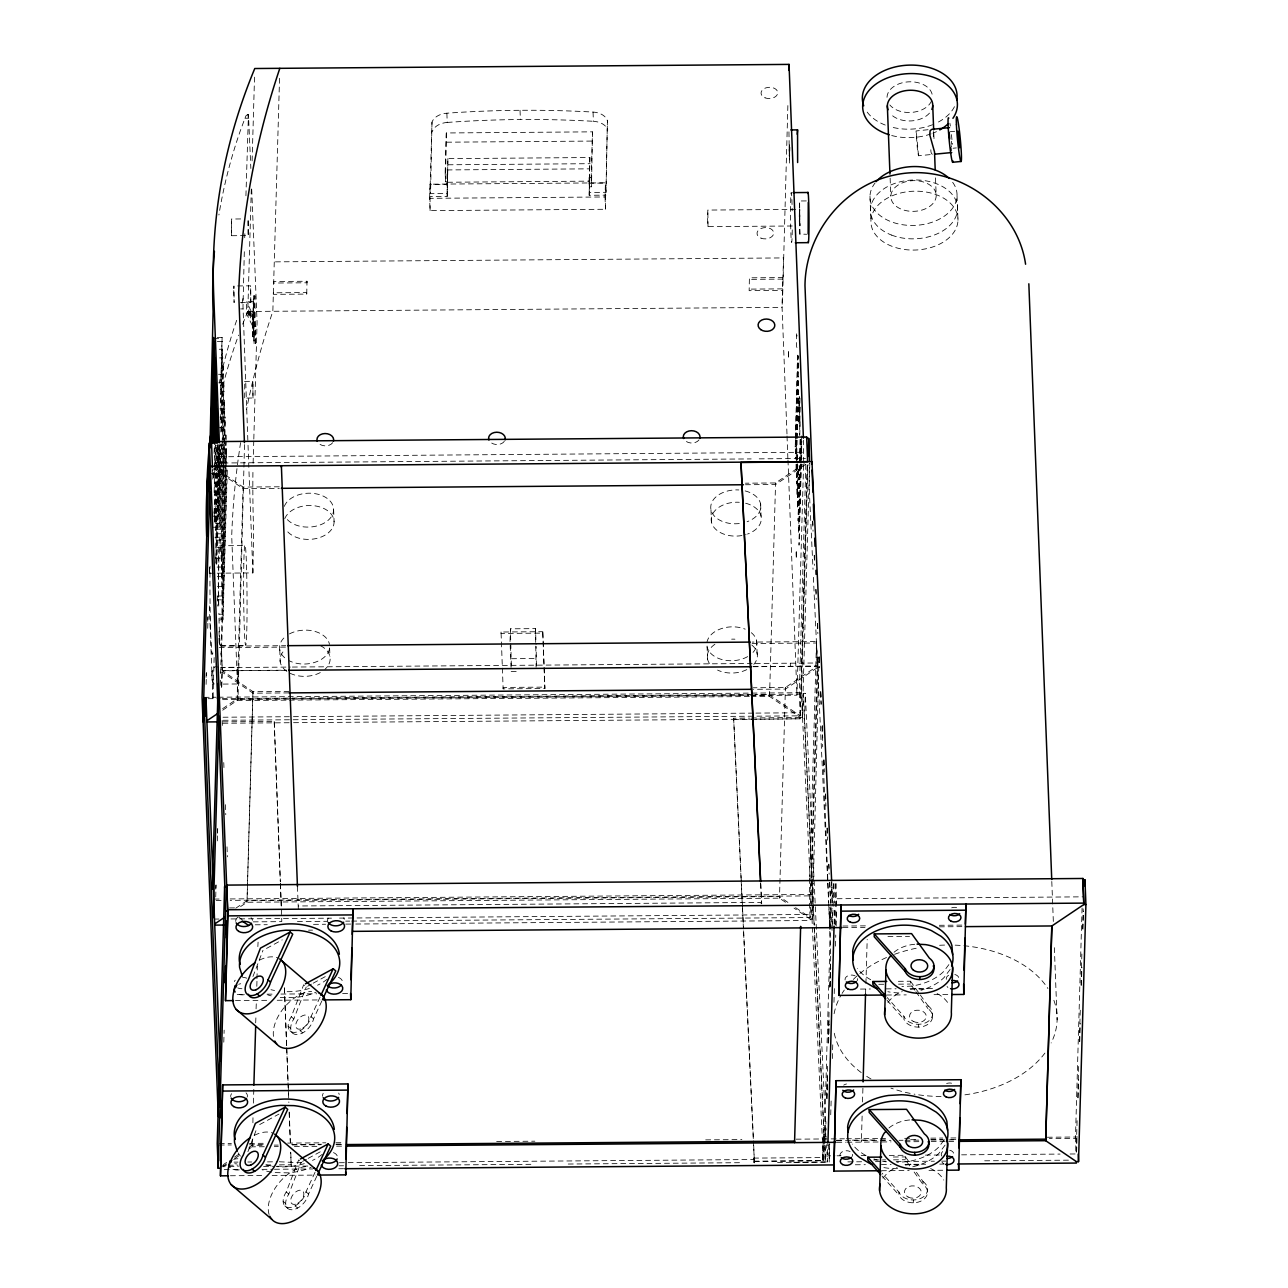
<?xml version="1.0" encoding="UTF-8"?>
<svg xmlns="http://www.w3.org/2000/svg" width="1288" height="1288" viewBox="0 0 1288 1288"><rect width="100%" height="100%" fill="white"/><g stroke="black" fill="none" stroke-linecap="round" stroke-linejoin="round"><path stroke-width="0.75" stroke-dasharray="5 3.75" d="M216.271 564.208L218.702 464.726L217.93 494.495L214.581 494.528M218.896 470.023L227.252 469.959L227.268 471.134L223.033 619.206L219.572 620.075M797.417 459.317L797.256 452.893L796.66 483.853L797.304 463.921M244.318 251.724L242.997 306.222L247.956 443.281M796.048 464.276L796.193 471.537L796.451 464.437M800.009 398.169L799.236 424.01L799.639 396.849M206.096 677.327L206.209 673.318M207.706 621.251L207.819 617.258M206.096 684.395L206.45 672.368M207.722 628.335L208.06 616.308M209.316 573.031L209.493 566.253M212.778 479.056L213.067 469.025M213.422 477.365L213.647 469.379M214.098 453.408L214.388 443.426M213.985 477.977L214.951 444.038M214.146 492.419L215.531 444.714M214.098 513.268L215.482 465.209M215.547 463.197L216.062 445.181M214.565 522.075L216.819 443.796M215.096 521.109L216.577 469.122M216.642 467.125L217.269 445.133M215.531 522.477L217.769 444.231M215.74 530.72L217.624 464.823M217.688 462.827L218.091 448.852L226.43 448.788L222.583 599.822L217.575 599.87M215.724 547.98L218.364 456.161L226.72 456.097M217.93 494.495A29.672 0.998 89.6 0 1 218.139 473.388L218.252 469.412M218.316 467.431L218.992 443.636M220.538 390.087L222.083 337.424L217.092 337.456M215.772 562.502L218.461 468.929M218.831 462.714L219.346 444.827L219.62 466.82M220.554 403.112L222.116 337.472M213.389 516.166L218.397 516.118L219.894 443.748M220.586 419.614L222.615 349.225L219.266 349.257M214.146 657.572L212.939 699.722L209.332 605.956M216.851 563.194L219.572 468.832M218.397 516.118L220.473 444.022M220.812 431.995L222.615 349.225M221.584 443.78L219.185 527.211L220.441 465.113M220.506 463.1L221.021 445.004M221.423 430.916L223.275 366.565L218.268 366.597M221.922 431.866L223.275 366.565M215.273 529.255L220.28 529.223L221.407 468.961M221.472 466.948L222.1 444.859M222.164 442.847L223.903 382.6L218.88 382.649M220.28 529.223L222.116 465.322M222.164 463.326L222.808 441.365M222.856 439.369L223.903 382.6M216.126 540.123L221.133 540.075L224.563 400.069L221.23 400.101M221.133 540.075L223.871 444.65M223.935 442.653L224.563 400.069M215.193 558.203L221.874 558.139L223.726 469.138M223.774 467.142L224.418 445.117M224.466 443.104L225.223 417.071L216.867 417.135M221.874 558.139L225.223 417.071M217.318 576.605L222.325 576.573L225.046 465.065M225.11 463.068L225.738 441.076M225.803 439.063L225.915 435.07L222.566 435.103M222.325 576.573L226.189 442.154M222.583 599.822L225.98 464.759M226.028 462.762L226.43 448.788M220.586 673.544L221.375 646.19L285.711 645.691M222.904 620.043L226.801 468.864M215.74 889.139L215.853 885.146M217.35 833.255L217.463 829.263M221.536 687.551L222.1 667.603L290.363 667.071M215.724 896.963L216.078 884.953M217.334 840.903L217.688 828.345M221.761 686.713L222.228 670.678L286.564 670.195M244.72 237.733L244.833 233.74M245.928 195.76L248.439 114.374L250.854 168.487M223.79 1042.185L224.144 1030.126M252.207 325.365L246.249 313.097L246.572 301.795L253.446 301.73L254.074 337.665L252.69 337.681L252.545 314.063L246.572 301.795M242.675 324.173A955.551 703.779 1.6 0 1 247.795 311.471L251.305 188.998M252.11 160.887L254.541 76.555M252.931 312.791L253.414 295.838L254.895 295.821L255.588 343.558L254.106 343.574L252.931 312.791L254.412 312.775L254.895 295.821M252.545 314.063L252.69 337.681M252.995 320.02L252.641 329.004M254.074 337.665L253.446 301.73M254.106 343.574L253.414 295.838M253.124 463.133L253.768 441.076M253.817 439.063L257.085 322.161L251.675 188.579M279.544 78.31L272.847 311.277A1427.201 1051.169 1.6 0 0 246.507 409.568M252.319 1139.268L252.207 1146.835L249.019 1148.976M252.899 1122.75L253.012 1115.183M253.35 1103.14L253.929 1086.621M255.668 1022.865L255.958 1016.377M256.071 1008.826L256.409 1000.325M256.811 986.286L256.988 980.265M256.924 978.719L257.391 966.209M257.858 946.616L258.083 942.124M223.033 721.827L274.215 721.425L280.269 881.314M306.737 294.083L306.689 292.553L273.265 292.811L273.33 294.34L306.737 294.083L307.011 281.251L273.603 281.509L273.652 283.038L307.075 282.78L307.011 281.251M290.798 1152.728L291.217 1166.171L290.669 1152.132M429.612 198.32L430.015 184.184L605.424 182.832L605.489 209.268L430.079 210.636L429.612 198.32L605.022 196.967L605.424 182.832M445.165 172.528L446.308 132.97L592.48 131.843L591.16 177.551L589.083 177.567L589.276 192.443L605.972 192.315L607.405 120.814A16.535 11.173 -2.2 0 0 593.044 112.072A774.555 523.282 -2.2 0 0 446.872 113.199A16.535 11.173 -2.2 0 0 431.995 122.167L430.208 184.442L446.92 184.313L447.258 172.512L445.165 172.528L445.519 181.753L447.612 181.737L447.87 158.633L589.856 157.538L589.196 195.277L605.891 195.148M430.079 210.636L430.015 184.184M431.995 122.167L430.562 193.667L447.274 193.538L446.92 184.313M445.519 181.753L446.308 132.97M447.87 158.633L447.194 196.372L430.482 196.501M447.194 196.372L447.258 172.512M501.048 632.022L501.016 633.438L542.779 633.116L542.812 631.7L501.048 632.022L503.141 688.855L544.904 688.533L542.812 631.7M503.141 688.855L503.173 687.438L544.937 687.116M510.048 641.537L510.418 628.818L535.47 628.625L536.082 644.564M511.352 665.976L510.418 628.818M535.47 628.625L536.098 667.248M536.404 665.783L536.162 646.56M589.856 157.538L589.196 195.277M589.083 177.567L589.437 186.792L591.514 186.776L592.48 131.843M605.972 192.315L607.405 120.814M741.035 878.094L733.645 718.205L749.391 718.012M786.984 433.959L782.074 307.349L782.557 290.412L749.149 290.669L749.407 277.822L782.814 277.564L782.122 307.413M753.834 1158.105L753.947 1162.597L753.834 1158.105L822.742 1157.574L823.209 1141.571M761.144 903.822L761.176 902.405L298.301 905.979M753.705 1145.467L754.414 1162.919L753.383 1140.862M782.702 294.26L787.902 104.296M782.911 279.882L783.49 257.922L274.264 261.867M789.142 146.236L789.27 156.17L789.592 144.868M797.497 355.15L795.243 446.984L795.501 439.804M795.565 437.807L797.916 355.746M795.92 439.949L795.678 459.027M795.968 437.952L798.335 355.891M796.322 440.11L795.791 458.753M796.386 438.113L798.576 362.057M796.226 458.27L796.741 440.271M796.789 438.258L798.576 376.225M796.515 462.424L797.143 440.416M797.208 438.419L798.576 390.377M798.753 398.539L798.737 411.806L799.22 396.688M800.17 407.153L799.574 435.07M799.768 435.328L800.17 421.321M800.057 439.482L798.077 520.787L800.476 439.643M800.878 439.788L798.56 533.103L800.717 459.961M800.782 457.964L801.41 435.94M801.007 464.115L799.027 545.162L801.41 464.05M801.072 462.118L801.732 441.043L801.474 462.054M750.727 695.568L796.966 695.214L803.599 464.276M803.664 462.279L803.487 440.206M805.869 464.469L799.268 694.152L755.042 694.49M223.162 720.282L800.299 715.838L807.302 464.485M755.992 719.123L800.218 718.768L800.267 717.368L769.548 696.422L751.468 696.55M800.299 715.838L807.512 461.523M800.267 717.368L802.344 717.352L801.41 692.719L807.962 464.453M802.344 717.352L809.653 463.052M754.446 1161.502L823.354 1160.649L802.537 717.368L803.229 693.346L805.306 693.314L825.946 1132.603M809.846 463.068L809.154 487.089L813.018 569.328M812.02 877.209L804.581 718.752L805.306 693.314M809.701 878.496L809.202 895.885L230.166 900.36M809.766 876.5L816.512 641.585L752.176 642.084M351.721 921.097L810.136 917.555L817.236 662.998L754.14 663.481M355.762 924.027L810.152 920.518L810.2 919.101L794.036 908.072M816.512 641.585L817.413 667.635L785.487 689.064L753.335 689.305M810.2 919.101L812.277 919.085L811.794 878.48M811.859 876.484L818.154 656.961M812.277 919.085L813.324 883.165M813.372 881.169L819.071 656.252M823.274 1139.558L823.435 1133.553L825.56 1133.537L825.914 1121.526M829.424 925.299L829.939 907.283M753.979 1161.18L822.871 1160.649L823.435 1133.553M829.601 926.378L830.116 908.362M823.354 1160.649L824.046 1136.644L803.229 693.346M830.084 926.378L830.599 908.362M824.32 1138.962L831.694 881.845L832.579 904.933M826.606 1097.489L827.524 1065.45M828.152 1043.425L829.134 1009.39M829.762 987.365L830.744 953.313M823.563 1136.644L825.689 1136.628L825.914 1128.61M826.783 1098.567L827.524 1072.534M828.393 1042.507L829.134 1016.474M830.003 986.431L830.744 960.397M825.93 1136.837L825.206 1162.05L824.384 1140.878M827.025 1098.712L827.54 1080.648M828.635 1042.523L829.15 1024.459M830.245 986.334L830.76 968.27M832.161 926.442L832.483 908.781M832.579 924.011L833.787 881.829L834.608 902.985M827.894 1140.846L827.282 1162.034L826.622 1144.71M834.125 924.172L834.56 908.765M834.656 923.995L835.88 881.813L836.604 904.9M829.327 1143.808L828.989 1155.867L835.01 1155.819M835.622 924.848L836.073 908.781M836.137 906.768L836.363 898.734L1083.53 896.834M829.214 1162.018L829.746 1143.937M830.728 1114.732L831.146 1100.693M832.354 1058.543L832.756 1044.487M833.964 1002.354L834.366 988.299M835.574 946.149L835.735 935.024M836.154 926.088L836.653 908.748M862.123 1116.036L861.366 1142.118L861.302 1140.588M862.525 1101.981L862.928 1087.941M865.52 994.078L865.858 985.578M865.922 983.581L867.194 939.419M916.428 1172.289L922.997 1181.499L922.916 1184.316A14.619 10.771 1.6 0 1 920.534 1201.302A14.619 10.771 1.6 0 1 898.863 1194.926L898.944 1192.092L882.087 1173.175M920.373 995.06L928.036 1005.799L927.956 1008.633A14.619 10.771 1.6 0 1 925.589 1025.602A14.619 10.771 1.6 0 1 903.902 1019.227L903.983 1016.409L887.126 997.476M909.747 1165.881L905.367 1159.747L905.448 1156.914L889.622 1157.043M914.802 990.198L910.407 984.048L910.487 981.231L894.661 981.343M913.289 1202.799L913.369 1199.965M918.328 1027.1L918.408 1024.282M927.489 1191.915L927.569 1189.082M932.528 1016.216L932.609 1013.398M1082.065 908.024L1075.448 1138.431L1049.318 1138.624M1076.188 1151.939L1077.122 1119.803M1077.75 1097.698L1078.684 1065.562M1079.376 1041.461L1080.294 1009.325M1080.986 985.207L1081.904 953.072M1082.596 928.97L1083.176 908.877M1076.607 1152.068L1077.074 1136M1078.169 1097.843L1078.684 1079.763M1079.779 1041.59L1080.294 1023.509M1081.389 985.352L1081.92 967.272M1083.015 929.099L1083.53 911.019M788.948 131.827L789.431 163.335L789.882 147.363M209.364 572.419L209.429 570.858A55.368 1.851 89.6 0 1 209.445 566.012M244.704 397.879L244.736 384.066M796.934 347.374C796.065 348.903 796.483 323.481 796.966 336.104M795.694 209.381L707.804 210.073L707.627 219.427L707.998 226.64L795.887 225.964M707.998 226.64L707.869 210.073M242.981 298.43L241.452 306.238M806.288 200.928L799.606 200.976L799.236 218.847L799.8 234.062L806.626 234.271M799.945 234.319L799.606 200.976M237.652 285.936L250.645 285.839L250.806 302.503L237.813 302.616M250.806 302.503L250.645 285.839M933.333 136.544L933.462 131.473M236.67 320.31L234.706 326.009A956.549 725.321 1.8 0 0 219.169 383.373M248.439 114.374L246.201 115.453A14.152 2.222 -78.4 0 0 244.962 118.255L240.309 130.812A957.274 676.522 1.5 0 0 218.896 214.983M240.679 218.944L231.389 219.024L231.502 235.72L248.214 235.591L248.101 218.896L248.214 235.591M231.502 235.72L231.389 219.024M244.527 381.377L252.867 381.312L252.979 398.008L244.623 398.073M252.979 398.008L252.867 381.312M218.558 667.409C209.026 661.791 209.574 689.837 218.654 684.105M212.874 684.153L212.778 667.458M220.489 667.393L237.829 667.264L237.942 683.96L220.586 684.105M237.942 683.96L237.829 667.264M252.947 976.562L262.977 950.335M247.908 1151.73L257.23 1127.386M320.068 997.137L311.02 1016.651A14.619 8.694 -49.5 0 1 294.308 1032.396A14.619 8.694 -49.5 0 1 291.265 1016.747L303.678 984.789L306.238 986.978L311.438 984.145M321.791 1001.082L313.58 1018.824A14.619 8.694 -49.5 0 1 296.868 1034.586A14.619 8.694 -49.5 0 1 293.825 1018.937L306.238 986.978M315.029 1172.305L305.997 1191.835A14.619 8.694 -49.5 0 1 289.285 1207.581A14.619 8.694 -49.5 0 1 286.242 1191.931L298.639 1159.973L301.199 1162.146L306.415 1159.313M316.768 1176.266L308.54 1194.008A14.619 8.694 -49.5 0 1 291.845 1209.77A14.619 8.694 -49.5 0 1 288.786 1194.121L301.199 1162.146M217.189 573.192L252.883 572.919L253.06 570.52A55.368 1.851 89.6 0 1 253.511 541.733L253.527 526.728A45.273 1.513 89.6 0 1 252.963 469.154M948.87 964.615L943.911 971.281A50.151 33.874 -2.2 0 1 911.711 986.045L901.906 986.592M950.109 969.445L944.152 977.447A50.151 33.874 -2.2 0 1 920.968 990.295M943.83 1140.315L938.871 1146.98A50.151 33.874 -2.2 0 1 906.655 1161.744L896.851 1162.291M945.054 1145.129L939.097 1153.13A50.151 33.874 -2.2 0 1 912.355 1166.896M248.954 309.732C246.829 314.675 253.752 322 250.661 312.388C247.538 304.902 247.103 317.83 251.047 317.814M250.58 317.927L250.468 313.548L248.455 309.844M887.931 1002.354L892.729 997.057A33.424 24.617 1.6 0 1 902.244 991.583M882.876 1178.053L887.69 1172.74A33.424 24.617 1.6 0 1 897.205 1167.266M222.631 708.641L236.992 698.998L287.24 698.595M222.695 710.171L237.056 700.527L287.288 700.141M804.308 463.68L775.569 482.968L745.43 483.193M745.494 484.739L775.634 484.497L805.966 464.147M235.752 908.233L246.926 900.731L779.417 896.609L789.125 903.226M240.598 906.559L246.99 902.26L779.481 898.155L787.564 903.661M223.404 1164.577L226.608 1162.436M234.577 1157.075L239.375 1153.871M248.954 1147.431L252.142 1145.29L264.201 1145.193M223.468 1166.123L226.656 1163.982M234.641 1158.62L239.439 1155.4M928.068 129.702L916.058 130.957L917.539 151.292L918.505 155.751L931.594 154.48M918.505 155.751L916.251 130.829M266.487 948.435L282.233 939.87M313.177 983.195L327.072 975.644M259.693 1124.553L278.949 1114.104M308.154 1158.379L322.048 1150.828M249.067 311.986C250.854 321.243 249.47 306.303 249.953 315.802M249.55 311.873L250.436 315.673M949.771 131.779L954.746 131.296M953.072 148.233L956.404 147.911M751.355 717.996L802.537 717.368M733.596 719.622L749.375 719.429M751.339 719.412L804.581 718.752M824.046 1136.644L826.123 1136.612M793.843 1162.436L825.399 1162.05L814.37 927.36M244.962 118.255L248.777 118.222M446.662 142.195L592.834 141.068M448.095 164.784L590.097 163.689M447.129 169.936L589.115 168.841M447.596 182.252L589.598 181.141M588.922 183.202L605.618 183.073M782.879 279.11L749.471 279.367L749.407 277.822M782.492 288.866L749.085 289.124L749.149 290.669M240.631 308.927L243.062 308.911M247.795 311.471L782.074 307.349M246.249 313.097L253.124 313.032M253.012 326.379L254.396 326.363M254.589 326.621L256.071 326.605M213.663 338.567L222.212 338.76M253.994 340.499L255.475 340.483M217.302 341.578L222.325 341.545M219.604 357.919L222.953 357.903M218.558 374.293L223.581 374.245M220.892 391.472L224.241 391.439M219.894 408.892L224.901 408.86M217.269 427.729L225.625 427.664M219.91 456.789L803.954 452.265M214.259 463.052L544.051 460.508M546.064 460.492L751.178 458.914M759.228 458.85L805.467 458.48M218.912 470.378L227.268 470.313M218.912 470.571L227.268 470.716M218.912 470.989L227.268 470.925M218.928 471.199L227.268 471.134M218.928 471.617L227.268 471.344M218.928 471.811L227.268 471.746M218.912 472.004L227.268 471.939M218.912 472.326L227.268 472.261M209.783 473.453L218.139 473.388M279.255 486.8L243.094 487.073L215.611 468.333M214.049 468.768L243.142 488.619L279.319 488.345M214.758 506.12L218.107 506.104M215.434 523.459L218.767 523.427M213.067 527.243L219.749 527.195M215.708 533.828L220.731 533.796M214.935 537.257L219.942 537.225M219.765 545.758L244.817 545.565M216.464 547.287L221.488 547.255M217.108 567.074L222.116 567.026M209.252 573.257L215.209 573.208M217.463 586.604L222.486 586.555M217.575 596.022L222.583 595.99M219.298 614.231L222.631 614.199M219.733 618.111L223.082 618.079M220.86 645.578L245.911 645.385M219.25 647.623L285.678 647.107M752.128 643.501L816.479 643.002L817.413 667.635L819.506 667.619M511.561 658.715L536.613 658.522M292.376 667.055L752.128 663.497M753.029 666.588L817.365 666.089L785.422 687.518L753.271 687.776M286.661 670.324L222.325 670.823L221.375 646.19M753.126 666.717L817.461 666.218M220.2 672.239L222.277 672.223L252.995 693.186L289.172 692.896M511.191 671.418L518.903 671.37M289.108 691.366L252.947 691.64L222.228 670.694M204.18 697.339L216.239 697.243M218.252 697.227L801.41 692.719M208.157 698.708L220.232 698.627M222.228 698.611L753.029 694.506M289.237 698.579L749.391 695.037M751.403 695.021L769.483 694.876L800.202 715.822M222.566 699.658L748.714 695.584M289.301 700.125L749.455 696.567M223.049 717.223L291.426 716.692M293.423 716.675L753.931 713.117M755.943 713.101L800.186 712.763M222.904 723.244L291.539 722.713M293.551 722.697L753.979 719.139M214.114 899.072L222.164 899.008M230.198 898.944L811.343 894.452M216.078 900.473L222.116 900.425M229.522 907.927L237.378 907.863M214.887 919.069L218.912 919.036M230.971 918.94L331.499 918.167M339.533 918.103L810.023 914.464M253.205 921.854L281.348 921.645M297.431 921.516L327.603 921.29M345.683 921.129L349.708 921.113M255.233 924.8L267.292 924.704M313.531 924.349L325.606 924.253M345.715 924.108L353.749 924.043M308.54 930.161L312.549 930.129M842.899 926.04L867.017 925.847M939.322 925.283L963.44 925.106M842.964 927.569L865.053 927.408M939.387 926.829L963.488 926.635M887.931 936.634L909.537 936.457M878.754 984.29L886.675 984.241M898.541 984.145L910.407 984.048M860.448 989.071L870.366 988.991M886.225 988.878L896.126 988.798M910.004 988.685L935.78 988.492M237.201 994.4L243.158 994.352M267.035 994.175L272.992 994.127M280.945 994.062L316.751 993.789M342.608 993.595L348.565 993.547M886.45 995.028L906.269 994.883M934.025 994.658L949.884 994.545M235.446 1000.583L269.256 1000.309M277.21 1000.261L320.97 999.923M219.33 1143.631L231.389 1143.535M249.47 1143.406L265.553 1143.277M287.659 1143.1L325.848 1142.81M335.894 1142.73L343.928 1142.665M496.669 1141.49L534.858 1141.2M705.695 1139.88L741.872 1139.59M796.129 1139.172L844.365 1138.801M846.377 1138.785L878.529 1138.544M880.541 1138.528L888.575 1138.463M904.659 1138.334L912.693 1138.27M930.789 1138.141L942.848 1138.045M950.882 1137.98L956.904 1137.932M1047.353 1137.24L1077.573 1136.998M219.282 1145.048L231.341 1144.952M249.437 1144.807L265.505 1144.694M291.635 1144.485L321.791 1144.259M335.846 1144.147L343.896 1144.082M836.282 1140.283L844.316 1140.218M852.366 1140.154L878.496 1139.944M880.493 1139.928L888.543 1139.88M910.648 1139.703L918.682 1139.639M930.741 1139.542L942.8 1139.461M950.834 1139.397L956.871 1139.349M274.247 1145.113L278.256 1145.096M292.328 1144.984L320.454 1144.758M336.522 1144.646L344.556 1144.581M836.733 1140.765L890.974 1140.347M899.008 1140.299L903.033 1140.266M905.029 1140.25L919.101 1140.138M931.16 1140.041L957.274 1139.848M264.265 1146.739L252.207 1146.835L252.142 1145.29M274.296 1146.658L278.321 1146.626M294.389 1146.497L320.503 1146.304M336.587 1146.175L344.621 1146.111M836.798 1142.311L845.653 1142.247M846.844 1142.231L891.038 1141.893M905.094 1141.78L919.165 1141.667M931.208 1141.587L957.322 1141.377M837.023 1155.803L841.032 1155.771M861.141 1155.61L867.162 1155.561M889.267 1155.4L905.335 1155.272M925.428 1155.111L941.512 1154.982M961.605 1154.837L1060.056 1154.08M1070.103 1154L1076.14 1153.951M234.046 1162.13L237.974 1162.098M247.827 1162.018L251.756 1161.985M267.502 1161.873L277.355 1161.792M279.319 1161.776L305.176 1162.984M339.372 1162.726L753.802 1159.522M873.715 1159.989L885.581 1159.892M893.502 1159.844L905.367 1159.747M222.341 1165.302L226.286 1165.27M228.25 1165.254L238.087 1165.173M265.666 1164.964L271.559 1164.916M279.448 1164.851L291.249 1164.755M220.216 1166.719L238.328 1166.59M263.605 1166.381L274.537 1166.3M276.55 1166.284L309.313 1166.043M338.905 1165.801L343.526 1165.769M359.61 1165.64L532.636 1164.304M568.25 1164.03L741.276 1162.694M777.485 1162.42L829.794 1162.018M847.89 1161.873L861.978 1161.76M875.438 1161.663L886.112 1161.583M896.174 1161.502L934.396 1161.196M941.737 1161.148L945.762 1161.116M984.692 1160.81L1068.541 1160.166M224.209 1169.649L238.328 1169.536M261.995 1169.359L272.493 1169.279M274.489 1169.263L312.678 1168.957M338.808 1168.763L343.542 1168.715M855.312 1164.771L865.375 1164.69M881.443 1164.561L891.087 1164.497M904.965 1164.384L925.653 1164.223M939.725 1164.111L943.75 1164.078M230.407 1175.751L262.237 1175.509M272.171 1175.429L315.93 1175.091M881.411 1170.728L909.151 1170.518M928.986 1170.357L944.845 1170.229M280.221 997.427L293.294 997.669A50.151 33.874 -2.2 0 0 316.236 992.098M275.197 1172.611L288.254 1172.853A50.151 33.874 -2.2 0 0 311.197 1167.282M247.28 114.391L247.988 115.228A12.59 2.206 -77.2 0 1 248.165 117.836M795.582 907.638L810.136 917.555M238.908 917.33L242.144 919.535M311.02 1016.651L313.58 1018.824M291.265 1016.747L293.825 1018.937M300.152 1030.706L302.712 1032.879M288.174 1026.214L290.734 1028.388M289.929 1030.754L292.489 1032.944M305.997 1191.835L308.54 1194.008M286.242 1191.931L288.786 1194.121M295.129 1205.89L297.673 1208.064M283.135 1201.398L285.695 1203.572M284.889 1205.938L287.449 1208.128M932.319 154.302L931.466 153.433A11.028 3.445 -74.6 0 1 930.854 149.344M887.062 1000.325L903.902 1019.227M882.022 1176.025L898.863 1194.926M252.883 572.919L248.906 469.363M910.487 981.231L919.278 993.531M915.897 991.728L927.956 1008.633M905.448 1156.914L910.954 1164.626M914.142 1172.032L922.916 1184.316M951.494 141.229L951.751 144.417M831.742 882.86L832.692 902.92M812.841 521.157L813.034 525.166M814.435 555.257L814.628 559.266M816.045 589.357L816.238 593.366M817.639 623.456L817.928 629.478M819.249 657.556L819.522 663.578M820.842 691.656L821.132 697.677M822.452 725.756L822.726 731.777M824.046 759.856L824.336 765.877M825.64 793.955L825.93 799.977M827.25 828.055L827.524 834.077M828.941 864.151L829.134 868.176M829.794 882.216L830.921 906.285M831.018 908.282L832.048 930.355M812.567 521.238L813.05 531.268M814.177 555.337L814.644 565.368M815.771 589.437L816.238 599.467M817.381 623.537L817.848 633.567M818.975 657.637L819.442 667.667M820.585 691.736L821.148 703.763M822.179 725.836L822.742 737.863M823.773 759.936L824.352 771.963M825.383 794.036L825.946 806.063M826.976 828.136L827.54 840.162M828.683 864.232L829.15 874.262M829.52 882.296L830.47 902.357M813.388 577.346L828.651 902.292M828.748 904.305L829.778 926.362M812.116 879.221L814.29 925.348M760.757 883.729L761.707 903.79M760.628 883.149L761.562 903.194M733.645 718.205L741.357 882.699M741.453 884.695L742.5 906.768M742.58 908.765L743.53 928.825M743.627 930.838L753.319 1137.433M741.131 880.09L753.287 1138.85M1075.48 1137.014L1076.027 1153.581M1051.797 881.491L1053.342 921.612M1054.341 947.678L1057.126 1019.887M957.032 195.663L957.982 220.296A43.551 29.415 -2.2 0 1 891.956 246.298A43.551 29.415 -2.2 0 1 893.421 195.293A43.551 29.415 -2.2 0 1 957.982 220.296M933.816 133.598L934.09 140.939M935.507 177.873L936.199 195.824A22.701 15.343 -2.2 0 1 901.777 209.381A22.701 15.343 -2.2 0 1 902.55 182.783A22.701 15.343 -2.2 0 1 936.199 195.824M890.121 178.098L890.813 196.179M869.98 196.34L870.93 220.956M819.249 656.574L819.474 662.596M820.633 692.686L821.1 704.713M821.937 726.786L822.71 746.831M823.257 760.87L827.878 881.217M827.942 883.23L829.73 929.356M829.794 931.353L830.728 955.422M828.715 1144.694L829.375 1162.018M825.56 1133.537L825.689 1136.628M822.742 1157.574L822.871 1160.649M809.25 894.468L810.152 920.518M799.317 692.735L800.218 718.768M787.016 435.972L787.854 458.077M787.982 460.025L796.966 695.214M790.285 663.207L790.397 666.282M785.487 689.064L785.422 687.518L779.481 898.155L779.417 896.609M775.634 484.497L775.569 482.968L769.548 696.422L769.483 694.876M760.612 503.946L761.079 516.263M756.603 640.603L757.264 657.331M710.976 509.726L711.443 522.043A25.068 16.937 -2.2 0 0 746.074 534.536M707.064 646.061L707.579 659.279M605.022 196.967L605.489 209.268M593.044 112.072L593.398 121.297A16.535 11.173 -2.2 0 1 607.759 130.056M591.16 177.551L591.514 186.776M542.779 633.116L544.904 688.533M520.03 110.301L520.384 119.526M510.193 645.513L511.046 667.442M446.872 113.199L447.226 122.441A16.535 11.173 -2.2 0 0 432.349 131.408M333.624 509.533L334.091 521.849M329.615 647.928L329.953 656.719M297.447 886.402L298.365 910.471M279.77 649.748L280.237 662.064M274.215 721.425L280.382 881.91M280.462 883.922L281.315 905.979M284.471 988.234L288.866 1102.576M289.253 1112.607L290.412 1142.697M280.349 883.327L281.814 921.435M284.358 987.638L286.596 1045.808M286.661 1047.82L288.206 1087.941M288.287 1089.938L288.512 1095.959M289.14 1112.011L290.283 1142.102M254.412 312.775L255.588 343.558M244.511 444.618L237.99 699.529L231.711 535.937A1427.201 1051.169 1.6 0 1 240.792 441.462M243.142 488.619L243.094 487.073L237.056 700.527L236.992 698.998M225.915 435.07L226.108 440.383M217.897 443.877L218.622 462.956M221.343 647.606L222.277 672.223M212.504 469.669L212.81 477.703M214.13 511.803L214.516 521.833M215.74 553.937L216.126 563.967M217.366 596.054L217.753 606.085M218.976 638.188L219.298 646.206M220.602 680.306L220.908 688.339M222.148 720.427L222.454 728.461M223.758 762.56L224.064 770.578M225.384 804.678L225.77 814.708M226.994 846.812L227.38 856.842M248.037 445.294L248.842 467.351M798.528 356.148L798.56 357.05M951.526 145.673L951.558 147.073M949.9 123.246A22.331 1.401 84.5 0 1 950.335 126.031M951.43 134.612A22.331 1.401 84.5 0 1 952.379 144.24M952.669 182.316A43.551 29.415 -2.2 0 1 912.661 225.448A43.551 29.415 -2.2 0 1 875.115 182.912M929.469 113.135A22.701 15.343 -2.2 0 1 890.169 113.441M931.514 100.947A22.701 15.343 -2.2 0 1 912.242 112.346A22.701 15.343 -2.2 0 1 889.831 104.972M887.013 97.308A22.701 15.343 -2.2 0 1 910.149 81.788A22.701 15.343 -2.2 0 1 932.399 96.97M936.44 131.65A47.382 32.007 -2.2 0 1 932.915 133.179M931.095 133.855A47.382 32.007 -2.2 0 1 891.071 135.353M954.472 106.679A47.382 32.007 -2.2 0 1 936.118 123.181M932.593 124.711A47.382 32.007 -2.2 0 1 890.733 126.884M885.242 125.065A47.382 32.007 -2.2 0 1 866.083 110.51M1053.874 1000.325A111.992 75.654 -2.2 0 1 1051.153 1042.958M1044.906 1053.085A111.992 75.654 -2.2 0 1 962.506 1095.17M941.077 1096.474A111.992 75.654 -2.2 0 1 914.126 1094.124M910.149 1093.367A111.992 75.654 -2.2 0 1 890.942 1088.102M870.994 1078.974A111.992 75.654 -2.2 0 1 864.506 1074.9M861.221 1072.566A111.992 75.654 -2.2 0 1 833.948 1031.495M834.109 1013.704A111.992 75.654 -2.2 0 1 841.08 995.109M842.094 993.418A111.992 75.654 -2.2 0 1 844.3 990.07M853.316 979.427A111.992 75.654 -2.2 0 1 891.119 955.599M894.548 954.311A111.992 75.654 -2.2 0 1 918.328 947.839M939.58 945.279A111.992 75.654 -2.2 0 1 945.44 945.054M955.149 945.15A111.992 75.654 -2.2 0 1 1047.901 988.492M894.017 952.267A33.424 24.617 1.6 0 1 916.895 944.12M870.704 979.701A50.151 33.874 -2.2 0 1 857.373 968.399M898.879 992.935A50.151 33.874 -2.2 0 1 887.851 991.712M928.036 1005.799A14.619 10.771 1.6 0 1 925.67 1022.785A14.619 10.771 1.6 0 1 903.983 1016.409M910.407 989.425A33.424 24.617 1.6 0 1 915.607 988.91L924.317 989.409A33.424 24.617 1.6 0 1 927.698 990.07M937.117 993.563A33.424 24.617 1.6 0 1 948.805 1004.35M947.904 987.429A6.263 4.234 -2.2 0 1 947.05 986.495M946.358 979.299A6.263 4.234 -2.2 0 1 948.628 975.29M954.827 974.517A6.263 4.234 -2.2 0 1 958.787 978.848M857.518 978.622A6.263 4.234 -2.2 0 1 857.084 980.812M845.089 979.975A6.263 4.234 -2.2 0 1 848.196 975.692A6.263 4.234 -2.2 0 1 855.135 975.869M951.687 907.815A6.263 4.234 -2.2 0 1 957.934 907.943M888.978 1127.966A33.424 24.617 1.6 0 1 910.117 1119.916M886.176 1161.84A50.151 33.874 -2.2 0 1 882.554 1161.245M877.321 1160.021A50.151 33.874 -2.2 0 1 873.94 1158.975M865.665 1155.384A50.151 33.874 -2.2 0 1 852.318 1144.098M897.559 1168.651A50.151 33.874 -2.2 0 1 882.795 1167.395M922.997 1181.499A14.619 10.771 1.6 0 1 920.614 1198.468A14.619 10.771 1.6 0 1 898.944 1192.092M905.367 1165.109A33.424 24.617 1.6 0 1 910.552 1164.61L919.262 1165.093A33.424 24.617 1.6 0 1 922.659 1165.753M930.612 1168.522A33.424 24.617 1.6 0 1 943.75 1180.05M944.04 1163.869A6.263 4.234 -2.2 0 1 942.011 1162.195M941.77 1156.044A6.263 4.234 -2.2 0 1 943.589 1150.989M949.771 1150.216A6.263 4.234 -2.2 0 1 953.732 1154.547M852.479 1154.322A6.263 4.234 -2.2 0 1 852.044 1156.511M840.05 1155.658A6.263 4.234 -2.2 0 1 843.141 1151.375A6.263 4.234 -2.2 0 1 850.096 1151.553M843.704 1085.156A6.263 4.234 -2.2 0 1 846.506 1083.981M946.632 1083.514A6.263 4.234 -2.2 0 1 952.895 1083.627M322.29 1154.306A50.151 33.874 -2.2 0 1 312.517 1160.408M304.306 1163.628A50.151 33.874 -2.2 0 1 276.791 1166.638M271.317 1165.962A50.151 33.874 -2.2 0 1 265.956 1164.883M254.428 1135.308A33.424 19.884 -49.5 0 1 273.088 1133.295M239.327 1169.874A8.356 5.651 -2.2 0 1 231.341 1168.345M233.627 1159.474A8.356 5.651 -2.2 0 1 237.845 1158.749M236.912 1163.901A8.356 5.651 -2.2 0 1 234.77 1163.692M333.463 1152.615A8.356 5.651 -2.2 0 1 337.504 1157.477M269.095 1214.471A33.424 19.884 -49.5 0 1 278.755 1183.173A33.424 19.884 -49.5 0 1 308.122 1166.622M230.713 1096.587A8.356 5.651 -2.2 0 1 231.582 1093.705M246.024 1092.836A8.356 5.651 -2.2 0 1 247.232 1097.054M322.644 1096.265A8.356 5.651 -2.2 0 1 323.224 1093.351M338.663 1093.077A8.356 5.651 -2.2 0 1 339.211 1094.494M271.559 1172.128A50.151 33.874 -2.2 0 1 262.768 1170.1M240.405 1156.077A50.151 33.874 -2.2 0 1 238.167 1152.905M327.313 979.138A50.151 33.874 -2.2 0 1 317.556 985.223M309.345 988.46A50.151 33.874 -2.2 0 1 283.682 991.583M274.537 990.472A50.151 33.874 -2.2 0 1 270.979 989.699M259.468 960.124A33.424 19.884 -49.5 0 1 278.111 958.111M244.35 994.69A8.356 5.651 -2.2 0 1 236.38 993.177M238.666 984.29A8.356 5.651 -2.2 0 1 240.711 983.742M241.935 988.717A8.356 5.651 -2.2 0 1 237.813 987.928M234.319 981.537A8.356 5.651 -2.2 0 1 235.237 980.184M242.643 977.415A8.356 5.651 -2.2 0 1 246.781 978.204M338.486 977.431A8.356 5.651 -2.2 0 1 342.528 982.293M273.475 1036.389A33.424 19.884 -49.5 0 1 284.503 1007.152A33.424 19.884 -49.5 0 1 311.632 991.422M235.736 921.419A8.356 5.651 -2.2 0 1 237.829 917.281M251.047 917.652A8.356 5.651 -2.2 0 1 252.416 920.389M327.667 921.081A8.356 5.651 -2.2 0 1 328.263 918.167M343.687 917.893A8.356 5.651 -2.2 0 1 344.25 919.31M271.221 995.865A50.151 33.874 -2.2 0 1 267.807 994.916M329.47 648.83A25.068 16.937 -2.2 0 1 289.301 660.808M284.696 657.766A25.068 16.937 -2.2 0 1 284.793 637.125M289.43 633.921A25.068 16.937 -2.2 0 1 329.487 644.403M320.422 645.674A25.068 16.937 -2.2 0 1 324.93 669.341M320.293 672.561A25.068 16.937 -2.2 0 1 287.321 671.708A25.068 16.937 -2.2 0 1 285.26 649.442M220.747 394.305A955.551 703.779 1.6 0 1 238.57 335.122M284.326 506.345A25.068 16.937 -2.2 0 1 320.986 495.172A25.068 16.937 -2.2 0 1 326.363 521.704A25.068 16.937 -2.2 0 1 286.918 519.128M284.793 518.645A25.068 16.937 -2.2 0 1 321.469 507.488A25.068 16.937 -2.2 0 1 326.83 534.005A25.068 16.937 -2.2 0 1 287.385 531.445M792.249 229.86A25.068 0.837 89.6 0 1 790.993 235.752A25.068 0.837 89.6 0 1 790.832 196.227A25.068 0.837 89.6 0 1 792.184 210.797M212.826 652.839A58.507 1.964 89.6 0 1 210.636 630.186A58.507 1.964 89.6 0 1 210.041 566.173M219.636 645.03A58.507 1.964 89.6 0 1 218.928 628.335M218.445 604.603A58.507 1.964 89.6 0 1 219.684 537.386A58.507 1.964 89.6 0 1 222.261 594.364A58.507 1.964 89.6 0 1 220.667 654.111M447.226 122.441A774.555 523.282 -2.2 0 1 593.398 121.297M745.156 490.921A25.068 16.937 -2.2 0 1 760.838 505.604A25.068 16.937 -2.2 0 1 747.088 521.737M739.296 523.54A25.068 16.937 -2.2 0 1 710.735 507.52A25.068 16.937 -2.2 0 1 738.829 489.955M751.323 632.698A25.068 16.937 -2.2 0 1 752.144 653.306M747.652 656.606A25.068 16.937 -2.2 0 1 707.112 646.962M706.935 642.535A25.068 16.937 -2.2 0 1 745.221 629.172M332.658 442.718A8.356 6.15 1.6 0 1 318.184 442.831M504.3 441.398A8.356 6.15 1.6 0 1 489.826 441.51M745.639 503.238A25.068 16.937 -2.2 0 1 761.305 517.921A25.068 16.937 -2.2 0 1 747.555 534.053M711.443 522.043A25.068 16.937 -2.2 0 1 739.296 502.272M751.789 645.014A25.068 16.937 -2.2 0 1 753.818 664.366M746.815 669.615A25.068 16.937 -2.2 0 1 717.609 670.114M709.447 663.481A25.068 16.937 -2.2 0 1 714.904 644.274M731.648 639.17A25.068 16.937 -2.2 0 1 734.933 639.186M699.014 439.9A8.356 6.15 1.6 0 1 685.924 441.269M218.751 606.052A50.151 1.674 89.6 0 1 220.377 547.271A50.151 1.674 89.6 0 1 221.81 629.446A50.151 1.674 89.6 0 1 218.88 613.249M799.494 214.42L799.88 225.931L799.751 209.364L799.494 214.42M233.74 290.637L234.11 302.632L233.933 285.968L233.74 290.637M788.465 352.252L788.626 358.66L788.578 350.32L788.465 352.252M796.161 552.391L796.322 558.799L796.274 550.443L796.161 552.391M796.982 489.746L797.143 496.17L797.739 465.209L796.982 489.746M797.449 502.062L797.61 508.47L798.206 477.526L797.449 502.062M798.238 416.909L798.399 423.333L798.351 414.978L798.238 416.909M798.367 470.056L798.528 476.463L798.48 468.124L798.367 470.056M252.947 691.64L246.99 902.26L252.947 691.64M891.538 235.076A43.551 29.415 -2.2 0 0 957.548 209.075A43.551 29.415 -2.2 0 0 893.003 184.071A43.551 29.415 -2.2 0 0 891.538 235.076M913.176 1021.336A8.356 6.15 1.6 0 0 926.249 1016.924A8.356 6.15 1.6 0 0 914.335 1010.726A8.356 6.15 1.6 0 0 913.176 1021.336M908.12 1197.035A8.356 6.15 1.6 0 0 921.194 1192.624A8.356 6.15 1.6 0 0 909.28 1186.409A8.356 6.15 1.6 0 0 908.12 1197.035M297.769 1203.298A8.356 4.975 -49.5 0 0 302.728 1190.965A8.356 4.975 -49.5 0 0 291.297 1197.599A8.356 4.975 -49.5 0 0 297.769 1203.298M302.793 1028.114A8.356 4.975 -49.5 0 0 307.752 1015.781A8.356 4.975 -49.5 0 0 296.337 1022.43A8.356 4.975 -49.5 0 0 302.793 1028.114M765.072 97.84A8.356 5.651 -2.2 0 0 777.743 92.849A8.356 5.651 -2.2 0 0 765.362 88.051A8.356 5.651 -2.2 0 0 765.072 97.84M761.047 238.167A8.356 5.651 -2.2 0 0 773.718 233.176A8.356 5.651 -2.2 0 0 761.321 228.379A8.356 5.651 -2.2 0 0 761.047 238.167M243.818 563.597A50.151 1.674 89.6 0 0 245.477 644.934A50.151 1.674 89.6 0 0 246.797 577.893A50.151 1.674 89.6 0 0 243.818 563.597"/><path stroke-width="1.5" d="M209.397 443.056L202.087 697.355L203.037 721.972L210.379 466.272L807.608 461.651L806.658 437.034L211.522 441.623L211.49 443.04L209.397 443.056L210.347 467.689M209.96 447.419L213.1 311.551A957.274 676.522 1.5 0 1 214.42 251.321M210.524 447.661L213.728 337.488L217.833 442.219M211.055 442.911L213.969 341.61M219.958 1061.038L206 697.951L203.907 697.967L203.182 723.389L218.284 1116.567M211.538 443.813L214.259 349.289M212.182 442.074L214.597 357.967M212.729 443.056L214.919 366.629M205.484 715.951L206 697.951M213.277 441.848L215.225 374.309M213.808 442.911L215.547 382.665M214.388 443.426L215.885 391.504M215.016 442.042L216.207 400.133M215.579 442.718L216.545 408.924M216.126 443.169L216.867 417.135M216.867 441.784L217.269 427.729M217.334 443.136L217.559 435.135M212.311 889.106L218.219 683.542M213.148 917.732L218.928 716.16M965.501 926.635L1051.894 925.959L1083.82 904.53L1082.918 878.48L226.752 885.098L226.72 886.514L224.627 886.53L217.237 1143.647L218.187 1168.28L220.28 1168.264M218.187 1168.28L225.577 911.163L224.627 886.53M221.214 1118.193L221.681 1102.174M225.126 982.02L225.593 966M226.398 937.97L226.559 931.965M220.377 1160.858L220.828 1145.209M221.456 1117.26L221.906 1101.24M225.303 983.098L225.98 965.855M226.785 937.728L227.074 921.339M317.911 1175.075L345.764 1174.865L347.953 1083.949L222.663 1084.915L220.473 1175.831L228.427 1175.767M220.473 1175.831L222.663 1084.915M233.45 1000.599L225.497 1000.647L227.944 915.881L226.752 885.098M253.881 1085.092L255.668 1026.423M281.348 467.142L281.38 465.725L297.447 886.402M345.812 1158.846L346.714 1127.306M347.116 1113.508L347.953 1083.949M350.948 979.733L351.866 948.193M352.252 934.396L352.993 908.765L350.787 999.681L322.95 999.907M831.645 880.847L811.971 461.635L740.986 462.505L760.532 881.137M788.868 70.389L789.045 64.4L254.766 68.522A955.551 703.779 1.6 0 0 213.631 293.181L219.379 442.814M806.658 437.034L806.626 438.435L808.703 438.419L809.589 461.152M808.188 456.451L808.703 438.419M827.959 1142.376L834.06 926.104M946.825 1170.212L958.707 1170.132L960.896 1079.714L836.025 1080.68L833.835 1171.098L879.43 1170.744M833.835 1171.098L836.025 1080.68M838.874 995.399L841.064 904.997L838.874 995.399L884.47 995.044M863.105 1081.92L865.52 994.078M881.7 1157.107L867.854 1157.204L867.774 1160.037L880.734 1174.575M869.223 1109.596L900.312 1144.485A14.619 10.771 1.6 0 0 921.983 1150.86A14.619 10.771 1.6 0 0 924.365 1133.891L906.543 1109.306L869.223 1109.596L869.142 1112.43L900.231 1147.318A14.619 10.771 1.6 0 0 918.425 1154.789A14.619 10.771 1.6 0 0 928.245 1141.522M886.756 981.408L872.91 981.52L872.829 984.338L885.774 998.876M874.278 933.913L905.351 968.801A14.619 10.771 1.6 0 0 927.038 975.177A14.619 10.771 1.6 0 0 929.405 958.192L911.582 933.623L874.278 933.913L874.198 936.73L905.271 971.619A14.619 10.771 1.6 0 0 923.464 979.105A14.619 10.771 1.6 0 0 933.301 965.823M879.607 1190.531L880.895 1145.74M884.663 1014.831L885.951 970.041M900.231 1147.318L900.312 1144.485M905.271 971.619L905.351 968.801M914.657 1155.191L914.738 1152.358M919.696 979.492L919.777 976.674M928.857 1144.308L928.938 1141.474M933.897 968.608L933.977 965.791M947.582 1143.084L946.294 1187.874A33.424 24.617 1.6 0 1 910.97 1213.763A33.424 24.617 1.6 0 1 880.123 1184.107M952.621 967.401L951.333 1012.175A33.424 24.617 1.6 0 1 916.026 1038.064A33.424 24.617 1.6 0 1 885.178 1008.424M958.932 1147.93L959.802 1117.839M960.204 1103.784L960.896 1079.714M963.633 984.257L963.762 994.433L951.864 994.529M964.036 970.218L964.97 938.131M965.372 924.092L965.936 904.031L963.762 994.433M1085.913 904.514L1083.82 904.53L1082.87 879.897L1084.963 879.881L1085.913 904.514L1078.523 1161.631L1076.43 1161.647L1045.711 1140.701L1051.765 926.426M1051.894 925.959L1045.711 1140.701L959.335 1141.361M1082.87 879.897L1082.918 878.48M1076.43 1161.647L1076.398 1163.064L957.821 1163.982M1084.786 885.903L1084.963 879.881M797.192 134.258L797.562 129.879L790.88 129.927M290.186 931.981L260.434 948.145L248.246 979.991A14.619 8.694 -49.5 0 0 251.289 995.64A14.619 8.694 -49.5 0 0 268.001 979.894L290.186 931.981L292.73 934.17L270.544 982.068A14.619 8.694 -49.5 0 1 259.677 996.123A14.619 8.694 -49.5 0 1 248.198 994.207M320.889 995.35L333.206 968.753L335.766 970.927L322.612 999.311M285.147 1107.165L255.394 1123.329L243.207 1155.175A14.619 8.694 -49.5 0 0 246.249 1170.824A14.619 8.694 -49.5 0 0 262.961 1155.062L285.147 1107.165L287.707 1109.354L265.521 1157.252A14.619 8.694 -49.5 0 1 254.654 1171.307A14.619 8.694 -49.5 0 1 243.158 1169.391M315.85 1170.534L328.182 1143.921L330.726 1146.111L317.589 1174.495M891.006 955.599L889.219 957.58A33.424 24.617 1.6 0 0 907.364 991.567A33.424 24.617 1.6 0 0 951.43 975.885A33.424 24.617 1.6 0 0 925.605 944.619L917.072 944.136M885.951 1131.299L884.164 1133.263A33.424 24.617 1.6 0 0 902.325 1167.266A33.424 24.617 1.6 0 0 946.39 1151.585A33.424 24.617 1.6 0 0 920.55 1120.319L912.033 1119.835M206.724 720.894L217.897 713.391M224.643 917.265L215.064 923.705L215.016 925.106L225.078 925.042M305.417 983.839L333.206 968.753M300.378 1159.023L328.182 1143.921M949.465 127.625L931.997 129.315L930.161 130.555L929.727 134.757L934.525 151.936L935.201 169.887M935.281 154.125L951.719 152.548M952.83 162.256L961.138 161.451M793.07 192.62L807.93 192.508M795.356 242.756L808.349 242.643M281.331 488.329L743.482 484.755M287.723 645.674L750.163 642.1M288.673 670.307L751.113 666.733M289.172 692.896L751.323 689.322M207.288 721.94L219.089 721.86M1083.852 903.113L227.702 909.731L225.497 1000.647M225.577 911.163L227.654 911.147L210.379 466.272M227.944 915.881L353.234 914.915M841.305 911.147L966.177 910.181M352.799 931.369L841.982 927.585M222.904 1091.065L348.195 1090.099M836.25 1086.847L961.138 1085.881M346.569 1144.565L794.551 1141.104L794.551 1142.633L800.653 926.362L800.717 927.907M959.27 1139.832L1045.663 1139.156M346.617 1146.095L835.815 1142.327M344.846 1168.715L833.207 1164.932M242.208 921.065L248.681 925.476M282.281 961.234L322.757 995.817M268.001 979.894L270.544 982.068M257.133 993.95L259.677 996.123M236.251 1009.47L276.727 1044.053M277.242 1136.418L317.733 1170.985M262.961 1155.062L265.521 1157.252M252.094 1169.118L254.654 1171.307M231.212 1184.654L271.688 1219.221M872.91 981.52L885.838 996.027M867.854 1157.204L880.783 1171.726M808.156 233.997L808.268 202.538M240.26 964.197L239.375 961.331A50.151 33.874 -2.2 0 1 285.678 924.06A50.151 33.874 -2.2 0 1 339.356 954.247M242.273 976.095L239.616 967.481A50.151 33.874 -2.2 0 1 285.92 930.226L298.977 930.451A50.151 33.874 -2.2 0 1 328.939 984.129M235.221 1139.365L234.336 1136.499A50.151 33.874 -2.2 0 1 280.639 1099.244A50.151 33.874 -2.2 0 1 334.317 1129.431M237.233 1151.263L234.577 1142.665A50.151 33.874 -2.2 0 1 280.881 1105.394L293.938 1105.635A50.151 33.874 -2.2 0 1 323.916 1159.313M1025.586 264.233C1017.23 205.13 953.893 162.433 895.675 174.766C844.059 184.78 805.483 233.273 804.984 285.534L811.843 464.034M797.562 129.879L797.626 162.53M950.753 148.088L951.108 150.293M949.691 138.943L949.24 132.857M952.605 954.569L951.945 945.746A50.151 33.874 -2.2 0 0 906.655 919.036L893.582 919.761A50.151 33.874 -2.2 0 0 852.672 951.236L853.348 960.059M947.565 1130.268L946.889 1121.446A50.151 33.874 -2.2 0 0 901.6 1094.736L888.527 1095.46A50.151 33.874 -2.2 0 0 847.633 1126.936L848.035 1132.297M740.986 462.505L760.661 881.733M1078.233 1154.048L1078.523 1161.631M1028.838 283.795L1051.733 879.495M932.737 105.439L933.671 129.847M958.481 1163.966L958.707 1170.132M887.351 105.777L889.96 174.073M812.084 470.056L812.921 492.113M813.388 504.155L814 520.191M814.692 538.239L814.998 546.273M815.932 570.343L816.077 574.351M789.045 64.4L803.406 438.194M350.561 993.531L350.787 999.681M345.635 1171.79L345.764 1174.865M244.43 442.621L238.683 292.988A1427.201 1051.169 1.6 0 1 279.818 68.328M211.522 441.623L212.439 467.673M209.654 491.71L224.837 886.885M226.141 921L226.688 935.04M207.69 535.502L207.11 519.837A956.549 725.321 1.8 0 1 210.491 435.73M203.907 697.967L219.636 1107.197M953.072 161.081A22.331 1.401 84.5 0 1 949.337 141.728A22.331 1.401 84.5 0 1 948.757 118.238M876.243 181.56A43.551 29.415 -2.2 0 1 949.224 178.42M887.995 109.754A22.701 15.343 -2.2 0 1 910.471 90.257A22.701 15.343 -2.2 0 1 931.852 109.416M889.187 134.789A47.382 32.007 -2.2 0 1 867.388 92.559A47.382 32.007 -2.2 0 1 930.403 76.266A47.382 32.007 -2.2 0 1 952.927 118.303M948.306 123.68A47.382 32.007 -2.2 0 1 939.789 129.911M863.733 105.793A47.382 32.007 -2.2 0 1 906.913 65.221A47.382 32.007 -2.2 0 1 956.71 100.126M951.607 966.016A50.151 33.874 -2.2 0 0 941.045 936.295L931.337 930.564A50.151 33.874 -2.2 0 0 865.681 937.133A50.151 33.874 -2.2 0 0 864.715 981.826L874.423 987.558A50.151 33.874 -2.2 0 0 877.579 988.846M951.832 980.506A6.263 4.234 -2.2 0 1 959.013 984.998A6.263 4.234 -2.2 0 1 950.528 988.669M957.612 980.925A6.263 4.234 -2.2 0 1 951.88 982.744M856.262 981.778A6.263 4.234 -2.2 0 1 846.329 981.971M858.694 914.287A6.263 4.234 -2.2 0 1 848.856 915.446M959.705 913.772A6.263 4.234 -2.2 0 1 949.787 914.448M946.551 1141.699A50.151 33.874 -2.2 0 0 935.99 1111.995L926.281 1106.263A50.151 33.874 -2.2 0 0 860.625 1112.816A50.151 33.874 -2.2 0 0 859.676 1157.526L869.384 1163.257A50.151 33.874 -2.2 0 0 872.54 1164.545M946.793 1156.205A6.263 4.234 -2.2 0 1 953.973 1160.697A6.263 4.234 -2.2 0 1 945.473 1164.368M952.557 1156.608A6.263 4.234 -2.2 0 1 946.825 1158.443M851.223 1157.477A6.263 4.234 -2.2 0 1 841.273 1157.67M853.638 1089.986A6.263 4.234 -2.2 0 1 842.787 1090.292M954.65 1089.471A6.263 4.234 -2.2 0 1 944.732 1090.147M322.225 1160.923A8.356 5.651 -2.2 0 1 335.395 1159.651A8.356 5.651 -2.2 0 1 333.415 1168.554A8.356 5.651 -2.2 0 1 321.276 1165.221M230.101 1167.17A8.356 5.651 -2.2 0 1 231.84 1160.359M274.634 1134.132A33.424 19.884 -49.5 0 1 267.163 1175.88A33.424 19.884 -49.5 0 1 229.2 1181.418A33.424 19.884 -49.5 0 1 250.291 1137.69M313.564 1167.878A33.424 19.884 -49.5 0 1 308.75 1209.255A33.424 19.884 -49.5 0 1 269.772 1216.21M231.116 1162.195A8.356 5.651 -2.2 0 1 229.86 1161.019M337.166 1158.942A8.356 5.651 -2.2 0 1 323.127 1161.583M338.631 1097.392A8.356 5.651 -2.2 0 1 330.887 1101.031A8.356 5.651 -2.2 0 1 323.191 1097.682M246.523 1098.455A8.356 5.651 -2.2 0 1 238.457 1101.723A8.356 5.651 -2.2 0 1 231.116 1098.036M327.265 985.739A8.356 5.651 -2.2 0 1 340.435 984.467A8.356 5.651 -2.2 0 1 338.454 993.37A8.356 5.651 -2.2 0 1 326.299 990.037M235.124 991.985A8.356 5.651 -2.2 0 1 236.879 985.175M279.657 958.948A33.424 19.884 -49.5 0 1 272.187 1000.696A33.424 19.884 -49.5 0 1 234.239 1006.234A33.424 19.884 -49.5 0 1 255.314 962.506M318.603 992.694A33.424 19.884 -49.5 0 1 313.789 1034.071A33.424 19.884 -49.5 0 1 274.811 1041.042M236.139 987.01A8.356 5.651 -2.2 0 1 234.883 985.835M341.336 985.127A8.356 5.651 -2.2 0 1 328.15 986.399M343.671 922.224A8.356 5.651 -2.2 0 1 335.927 925.847A8.356 5.651 -2.2 0 1 328.231 922.498M251.546 923.271A8.356 5.651 -2.2 0 1 243.48 926.555A8.356 5.651 -2.2 0 1 236.155 922.852M807.721 193.474A25.068 0.837 89.6 0 1 808.977 217.141A25.068 0.837 89.6 0 1 808.123 241.903M488.941 440.029A8.356 6.15 1.6 0 1 496.717 432.221A8.356 6.15 1.6 0 1 505.073 439.9M206.644 536.13A955.551 703.779 1.6 0 1 207.883 475.32M208.898 463.938A955.551 703.779 1.6 0 1 209.3 460.154M317.299 441.365A8.356 6.15 1.6 0 1 325.059 433.541A8.356 6.15 1.6 0 1 333.431 441.237M683.654 438.532A8.356 6.15 1.6 0 1 691.431 430.707A8.356 6.15 1.6 0 1 699.803 438.403M209.219 491.147A45.273 1.513 89.6 0 1 209.3 471.199M957.966 131.36L959.721 147.589L957.966 131.36M956.42 124.759A22.331 1.401 84.5 0 0 960.735 161.129A22.331 1.401 84.5 0 0 959.528 131.956A22.331 1.401 84.5 0 0 956.42 124.759M913.385 970.122A8.356 6.15 1.6 0 0 927.408 967.658A8.356 6.15 1.6 0 0 917.298 959.898A8.356 6.15 1.6 0 0 913.385 970.122M951.252 921.306A6.263 4.234 -2.2 0 0 960.977 917.829A6.263 4.234 -2.2 0 0 951.913 913.965A6.263 4.234 -2.2 0 0 951.252 921.306M850.402 922.24A6.263 4.234 -2.2 0 0 859.74 918.312A6.263 4.234 -2.2 0 0 850.273 914.915A6.263 4.234 -2.2 0 0 850.402 922.24M847.713 988.894A6.263 4.234 -2.2 0 0 857.76 985.9A6.263 4.234 -2.2 0 0 849.162 981.585A6.263 4.234 -2.2 0 0 847.713 988.894M908.346 1145.821A8.356 6.15 1.6 0 0 922.369 1143.358A8.356 6.15 1.6 0 0 912.242 1135.597A8.356 6.15 1.6 0 0 908.346 1145.821M946.213 1097.006A6.263 4.234 -2.2 0 0 955.921 1093.528A6.263 4.234 -2.2 0 0 946.873 1089.664A6.263 4.234 -2.2 0 0 946.213 1097.006M845.347 1097.94A6.263 4.234 -2.2 0 0 854.685 1094.011A6.263 4.234 -2.2 0 0 845.234 1090.598A6.263 4.234 -2.2 0 0 845.347 1097.94M842.674 1164.577A6.263 4.234 -2.2 0 0 852.704 1161.583A6.263 4.234 -2.2 0 0 844.123 1157.284A6.263 4.234 -2.2 0 0 842.674 1164.577M250.902 1164.98A8.356 4.975 -49.5 0 0 257.761 1152.776A8.356 4.975 -49.5 0 0 246.378 1157.284A8.356 4.975 -49.5 0 0 250.902 1164.98M233.74 1106.585A8.356 5.651 -2.2 0 0 247.473 1103.204A8.356 5.651 -2.2 0 0 236.654 1096.941A8.356 5.651 -2.2 0 0 233.74 1106.585M326.057 1106.102A8.356 5.651 -2.2 0 0 339.436 1102.126A8.356 5.651 -2.2 0 0 328.005 1096.362A8.356 5.651 -2.2 0 0 326.057 1106.102M255.942 989.796A8.356 4.975 -49.5 0 0 262.784 977.592A8.356 4.975 -49.5 0 0 251.418 982.116A8.356 4.975 -49.5 0 0 255.942 989.796M238.763 931.401A8.356 5.651 -2.2 0 0 252.496 928.02A8.356 5.651 -2.2 0 0 241.677 921.757A8.356 5.651 -2.2 0 0 238.763 931.401M331.08 930.918A8.356 5.651 -2.2 0 0 344.476 926.941A8.356 5.651 -2.2 0 0 333.029 921.194A8.356 5.651 -2.2 0 0 331.08 930.918M760.709 329.583A8.356 6.15 1.6 0 0 774.587 326.717A8.356 6.15 1.6 0 0 764.058 319.263A8.356 6.15 1.6 0 0 760.709 329.583"/></g></svg>
